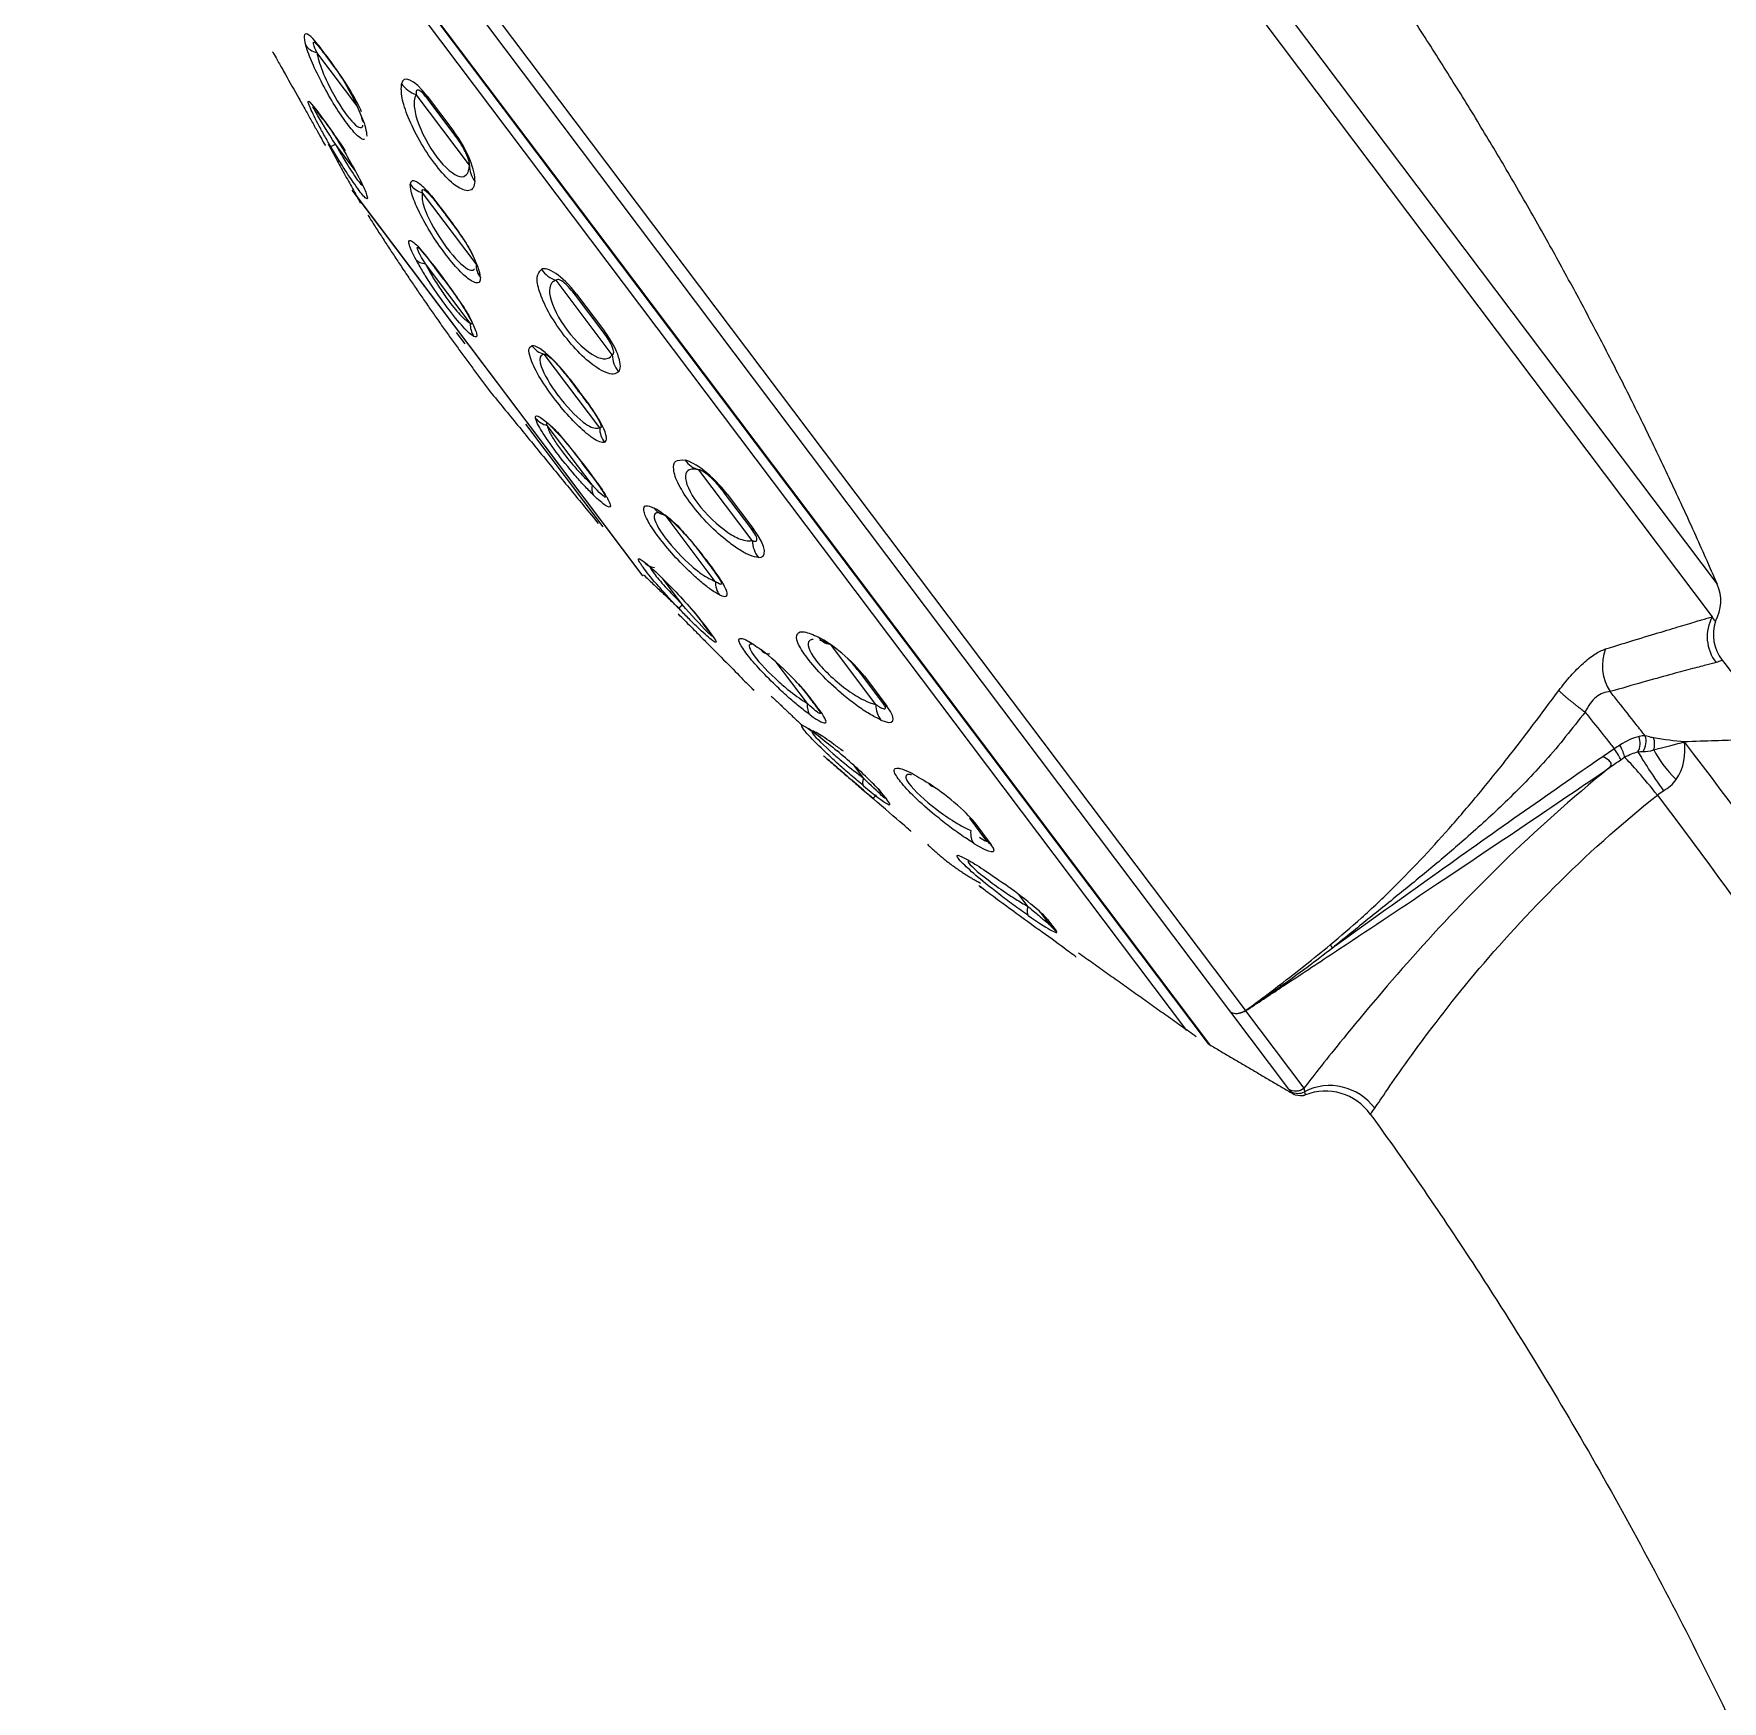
# Model space of a CAD drawing. Extents: x 4791 to 7950, y -873 to 2082.
# Drawn here: x 6607 to 6667.9, y 792.2 to 852.4 of the extents above; entities that cross this region are included whole.
import ezdxf

# ---------------------------------------------------------------- set-up
doc = ezdxf.new("R2010")
doc.units = 0
doc.header["$LTSCALE"] = 3
doc.header["$MEASUREMENT"] = 0
doc.layers.add('1', color=7, linetype='CONTINUOUS', true_color=0xffffff)

msp = doc.modelspace()

# ---------------------------------------------------------------- linework, layer by layer
at = {"layer": '1', "color": 7, "linetype": 'Continuous', "lineweight": 13}
for p, q in [((6627.612, 884.387), (6667.582, 831.346)), ((6667.766, 832.521), (6628.909, 884.085)), ((6650.742, 817.152), (6607.224, 874.902)), ((6607.036, 874.385), (6650.21, 817.091)), ((6607.896, 871.052), (6628.671, 843.483)), ((6648.627, 816.422), (6608.158, 870.126)), ((6617.568, 851.619), (6617.55, 851.643)), ((6617.207, 849.658), (6617.404, 849.397)), ((6621.229, 850.127), (6622.188, 848.854)), ((6618.634, 847.438), (6617.916, 848.391)), ((6623.762, 839.784), (6618.521, 846.739)), ((6621.905, 845.864), (6621.883, 845.893)), ((6622.781, 841.935), (6621.163, 844.082)), ((6621.486, 843.98), (6621.805, 843.557)), ((6627.903, 840.799), (6625.879, 843.485)), ((6626.613, 842.981), (6627.621, 841.643)), ((6628.671, 843.483), (6649.445, 815.914)), ((6622.274, 841.605), (6622.59, 841.186)), ((6627.45, 838.158), (6625.446, 840.817)), ((6629.003, 832.829), (6623.762, 839.784)), ((6626.727, 839.465), (6626.704, 839.495)), ((6624.771, 838.291), (6627.559, 834.592)), ((6627.177, 836.101), (6625.559, 838.248)), ((6626.85, 836.862), (6627.168, 836.439)), ((6632.953, 834.098), (6631.028, 836.652)), ((6632.047, 835.771), (6633.006, 834.498)), ((6631.621, 832.623), (6629.851, 834.972)), ((6631.383, 833.286), (6631.363, 833.313)), ((6630.424, 831.792), (6629.713, 832.736)), ((6631.25, 831.023), (6631.447, 830.761)), ((6637.409, 828.185), (6635.772, 830.357)), ((6634.943, 828.215), (6633.816, 829.709)), ((6636.998, 829.2), (6637.814, 828.117)), ((6635.245, 828.161), (6635.229, 828.181)), ((6636.966, 825.529), (6636.629, 825.977)), ((6637.79, 824.783), (6637.782, 824.794)), ((6640.982, 823.913), (6641.575, 823.127)), ((6642.898, 820.901), (6642.585, 821.315)), ((6643.609, 820.427), (6643.92, 820.014)), ((6644.628, 819.074), (6644.621, 819.084)), ((6652.31, 814.308), (6650.214, 817.089)), ((6650.75, 817.132), (6652.852, 814.342))]:
    msp.add_line(p, q, dxfattribs=at)
at = {"layer": '1', "color": 7, "linetype": 'Continuous', "lineweight": 18}
for p, q in [((6607.946, 870.951), (6649.362, 815.99)), ((6618.724, 849.737), (6617.246, 851.699)), ((6617.618, 851.516), (6617.6, 851.54)), ((6622.754, 847.632), (6620.83, 850.186)), ((6622.201, 848.755), (6621.252, 850.014)), ((6617.455, 849.313), (6617.26, 849.572)), ((6617.451, 849.318), (6617.632, 849.079)), ((6618.548, 846.701), (6628.974, 832.865)), ((6622.993, 844.073), (6621.057, 846.641)), ((6621.378, 846.526), (6621.896, 845.839)), ((6621.918, 845.81), (6621.896, 845.839)), ((6621.818, 843.523), (6621.502, 843.943)), ((6623, 843.922), (6622.993, 843.925)), ((6621.818, 843.523), (6622.139, 843.097)), ((6627.577, 841.621), (6626.579, 842.945)), ((6626.699, 839.466), (6626.676, 839.495)), ((6627.137, 836.466), (6626.821, 836.885)), ((6627.145, 836.455), (6627.536, 835.935)), ((6632.904, 834.551), (6631.955, 835.811)), ((6632.917, 834.535), (6632.969, 834.465)), ((6631.315, 833.339), (6631.295, 833.366)), ((6631, 831.339), (6631.184, 831.095)), ((6631.379, 830.836), (6631.184, 831.095)), ((6635.621, 830.443), (6635.466, 830.479)), ((6637.661, 828.239), (6636.854, 829.31)), ((6633.006, 828.692), (6633.006, 828.692)), ((6634.785, 828.734), (6635.129, 828.278)), ((6635.144, 828.258), (6635.129, 828.278)), ((6637.661, 828.239), (6637.666, 828.232)), ((6637.504, 825.127), (6637.66, 824.919)), ((6637.669, 824.908), (6637.66, 824.919)), ((6637.668, 824.908), (6637.674, 824.901)), ((6641.382, 823.301), (6640.796, 824.079)), ((6643.703, 820.221), (6643.395, 820.63)), ((6650.214, 817.089), (6650.21, 817.091)), ((6650.694, 817.115), (6650.698, 817.109)), ((6652.472, 814.137), (6652.478, 814.132)), ((6652.902, 814.109), (6652.904, 814.101))]:
    msp.add_line(p, q, dxfattribs=at)
for centre, radius, start, end in [((6618.947, 847.002), 0.5, 211.69874, 217), ((6629.373, 833.166), 0.5, 217, 222.30126), ((6666.39, 831.923), 1.5, 330.77142, 23.48394), ((6669.12, 830.71), 1.5, 161.31685, 218.30351), ((6649.602, 816.17), 0.3, 217, 238.48484), ((6653.628, 812.237), 2, 35.87862, 111.21389)]:
    msp.add_arc(centre, radius, start, end, dxfattribs=at)
at = {"layer": '1', "color": 7, "linetype": 'Continuous', "lineweight": 18, "extrusion": (0, 0, -1)}
msp.add_arc((-6652.723, 814.568), 0.5, 261.31749, 299.37656, dxfattribs=at)
at = {"layer": '1', "color": 7, "linetype": 'Continuous', "lineweight": 18}
for centre, major_axis, ratio, start_param, end_param in [((6616.353, 852.105), (-0.639, -0.481), 0.999814, 6.129539, 6.283185), ((6618.257, 851.998), (-0.639, -0.481), 0.601951, 6.04877, 6.283185), ((6617.899, 850.054), (0.639, 0.481), 0.820215, 2.987946, 3.141593), ((6622.051, 850.616), (-0.799, -0.602), 0.336273, 5.969297, 6.283185), ((6618.094, 849.795), (-0.639, -0.481), 0.797517, 6.129539, 6.283185), ((6623, 849.357), (0.799, 0.602), 0.281505, 2.827704, 3.141593), ((6622.535, 846.32), (0.639, 0.481), 0.274487, 2.907178, 3.141593), ((6622.556, 846.292), (-0.639, -0.481), 0.272839, 6.04877, 6.283185), ((6622.141, 844.424), (0.639, 0.481), 0.327322, 2.987946, 3.141593), ((6622.457, 844.005), (-0.639, -0.481), 0.290596, 6.129539, 6.283185), ((6627.378, 843.547), (-0.799, -0.602), 0.028793, 5.969297, 6.283185), ((6628.376, 842.223), (0.799, 0.602), 0.028793, 3.141593, 3.455481), ((6627.315, 839.977), (0.639, 0.481), 0.091415, 3.141593, 3.376008), ((6627.338, 839.947), (-0.639, -0.481), 0.093121, 0, 0.234415), ((6627.46, 837.366), (0.639, 0.481), 0.290596, 3.141593, 3.295239), ((6627.776, 836.947), (-0.639, -0.481), 0.327322, 0, 0.153647), ((6632.754, 836.412), (-0.799, -0.602), 0.281505, 0, 0.313888), ((6633.703, 835.153), (0.799, 0.602), 0.336273, 3.141593, 3.455481), ((6631.934, 833.847), (0.639, 0.481), 0.444971, 3.141593, 3.376008), ((6631.954, 833.82), (-0.639, -0.481), 0.446505, 0, 0.234415), ((6631.823, 831.576), (0.639, 0.481), 0.797517, 3.141593, 3.295239), ((6632.018, 831.317), (-0.639, -0.481), 0.820215, 0, 0.153647), ((6637.653, 829.912), (-0.799, -0.602), 0.564247, 0, 0.313888), ((6633.564, 829.266), (0.639, 0.481), 0.999814, 3.141593, 3.295239), ((6635.768, 828.759), (0.639, 0.481), 0.738431, 3.141593, 3.376008), ((6635.783, 828.739), (-0.639, -0.481), 0.739586, 0, 0.234415), ((6638.46, 828.84), (0.799, 0.602), 0.610836, 3.141593, 3.455481), ((6664.651, 826.801), (0.015, -0.5), 0.658101, 0.827819, 2.023829), ((6665.123, 826.711), (-0.093, -0.491), 0.754515, 1.387842, 2.281452), ((6666.86, 825.92), (-1.448, 1.379), 0.361279, 0.764358, 1.515616), ((6665.912, 825.146), (-1.148, 1.637), 0.059104, 0.58893, 1.575202), ((6638.299, 825.4), (0.639, 0.481), 0.932162, 3.141593, 3.376008), ((6638.307, 825.39), (-0.639, -0.481), 0.932781, 0, 0.234415), ((6641.594, 824.681), (-0.799, -0.602), 0.791757, 0, 0.313888), ((6642.181, 823.903), (0.799, 0.602), 0.825606, 3.141593, 3.455481), ((6644.193, 821.232), (-0.799, -0.602), 0.941765, 0, 0.313888), ((6644.502, 820.823), (0.799, 0.602), 0.95956, 3.141593, 3.455481), ((6652.072, 817.962), (0.094, -0.123), 0.06588, 3.583979, 4.233587), ((6650.468, 817.511), (-0.399, -0.301), 0.902957, 0.411505, 1.57674), ((6650.471, 817.509), (-0.399, -0.301), 0.902957, 0.411549, 1.45248), ((6620.374, 856.904), (44.244, 33.341), 0.902958, 4.717243, 4.718332)]:
    msp.add_ellipse(centre, major_axis=major_axis, ratio=ratio, start_param=start_param, end_param=end_param, dxfattribs=at)
at = {"layer": '1', "color": 7, "linetype": 'Continuous', "lineweight": 13}
for centre, major_axis, ratio, start_param, end_param in [((6617.541, 852.326), (-0.767, -0.229), 0.790647, 0.258383, 0.955246), ((6621.133, 851.056), (-0.981, 0.193), 0.920519, 0.762673, 1.440702), ((6619.626, 849.559), (-0.763, -0.241), 0.768418, 6.135583, 6.575553), ((6618.426, 848.732), (-0.69, -0.405), 0.069588, 0.056778, 0.698233), ((6623.753, 847.58), (-0.997, 0.077), 0.898066, 0.027091, 0.70512), ((6621.278, 847.366), (-0.799, 0.049), 0.944594, 0.651641, 1.348505), ((6621.488, 844.669), (-0.704, -0.381), 0.638772, 0.144702, 0.786157), ((6623.791, 844.031), (-0.8, -0.003), 0.934499, 6.22356, 6.920424), ((6626.126, 844.431), (-0.498, 0.867), 0.956087, 1.665107, 2.343136), ((6623.558, 841.922), (0.369, 0.71), 0.963967, 2.019888, 2.661343), ((6625.629, 841.592), (-0.139, 0.788), 0.970968, 2.0263, 2.723163), ((6628.88, 840.775), (-0.696, 0.718), 0.956087, 0.798457, 1.476486), ((6625.761, 838.998), (-0.784, -0.159), 0.963967, 0.480249, 1.121705), ((6628.231, 838.139), (-0.252, 0.759), 0.974371, 1.233845, 1.930708), ((6631.253, 837.627), (0.201, 0.98), 0.898066, 2.436473, 3.114501), ((6627.831, 836.252), (0.56, 0.571), 0.638772, 2.355436, 2.996891), ((6630.007, 835.783), (0.372, 0.708), 0.866208, 2.726411, 3.33265), ((6633.873, 834.15), (0.085, 0.996), 0.920519, 1.700891, 2.378919), ((6629.614, 833.886), (0.469, 0.648), 0.920959, 2.914012, 3.555467), ((6632.346, 832.679), (0.351, 0.719), 0.882649, 2.049803, 2.746667), ((6630.893, 832.189), (0.579, 0.552), 0.069588, 2.443359, 3.084815), ((6668.886, 830.62), (0.401, -1.445), 0.990409, 3.938422, 5.107345), ((6633.819, 830.725), (0.479, 0.64), 0.644461, 2.929366, 3.626229), ((6636.014, 831.309), (0.451, 0.892), 0.752136, 2.751698, 3.398051), ((6664.906, 829.459), (0.429, -1.437), 0.845009, 3.953017, 5.044547), ((6635.579, 828.388), (0.473, 0.645), 0.67172, 2.272821, 2.969684), ((6638.242, 828.352), (0.413, 0.911), 0.794845, 2.089679, 2.767708), ((6664.152, 826.641), (0.244, -0.436), 0.241791, 0.465728, 1.609611), ((6664.825, 826.785), (-0.115, -0.487), 0.728057, 1.102948, 2.311081), ((6665.48, 824.825), (-1.239, 1.57), 0.07539, 4.709308, 5.830934), ((6637.495, 825.846), (0.511, 0.615), 0.370072, 2.384959, 3.081822), ((6639.941, 826.097), (0.543, 0.84), 0.532582, 2.913526, 3.324135), ((6637.834, 825.396), (0.522, 0.607), 0.018443, 2.467967, 3.16483), ((6641.56, 823.949), (0.528, 0.849), 0.591366, 2.274383, 2.952412), ((6643.502, 821.372), (0.574, 0.819), 0.329999, 2.392717, 3.070746), ((6652.556, 814.742), (0.399, 0.301), 0.995323, 3.553142, 4.703662), ((6653.833, 812.473), (-1.599, 1.202), 0.972943, 4.421123, 5.84877), ((6652.635, 814.654), (0.35, 0.358), 0.994828, 3.402967, 4.41939)]:
    msp.add_ellipse(centre, major_axis=major_axis, ratio=ratio, start_param=start_param, end_param=end_param, dxfattribs=at)
at = {"layer": '1', "color": 7, "linetype": 'Continuous', "lineweight": 18}
for points, degree in [([(6667.766, 832.521), (6661.237, 847.53), (6651.393, 860.605)], 2), ([(6617.659, 848.398), (6618.818, 846.263)], 1), ([(6619.09, 845.83), (6621.138, 842.597), (6623.44, 839.542)], 2), ([(6623.44, 839.542), (6627.396, 834.713)], 1), ([(6629.033, 832.86), (6630.387, 831.575)], 1), ([(6630.824, 831.559), (6630.956, 831.393), (6631.079, 831.234), (6631.184, 831.095)], 3), ([(6667.699, 831.191), (6667.699, 831.19), (6667.659, 831.243), (6667.582, 831.346)], 3), ([(6636.998, 829.2), (6636.571, 829.767), (6635.812, 830.375), (6635.341, 830.613)], 3), ([(6667.943, 829.78), (6668.689, 828.835), (6669.425, 827.882), (6670.151, 826.922)], 3), ([(6633.641, 828.486), (6634.761, 827.423)], 1), ([(6664.05, 826.585), (6663.911, 826.491), (6663.771, 826.396), (6663.632, 826.301)], 3), ([(6665.09, 826.49), (6665.197, 826.493), (6665.32, 826.483), (6665.47, 826.553)], 3), ([(6666.576, 826.832), (6666.227, 826.872), (6665.86, 826.905), (6665.464, 826.979)], 3), ([(6665.47, 826.553), (6665.932, 826.667), (6666.276, 826.764), (6666.576, 826.832)], 3), ([(6666.283, 825.473), (6666.569, 825.884), (6666.634, 826.411), (6666.576, 826.832)], 3), ([(6640.982, 823.913), (6640.666, 824.333), (6639.879, 824.977), (6639.311, 825.345)], 3), ([(6637.479, 825.155), (6637.553, 825.061), (6637.614, 824.98), (6637.66, 824.919)], 3), ([(6639.274, 823.14), (6640.125, 822.311), (6641.188, 821.74)], 2), ([(6643.609, 820.427), (6643.435, 820.658), (6642.679, 821.262), (6642.05, 821.71)], 3), ([(6644.621, 819.084), (6644.606, 819.103), (6643.936, 819.593), (6643.29, 820.064)], 3), ([(6644.723, 819.227), (6648.97, 816.207)], 1), ([(6653.887, 819.4), (6653.28, 818.93), (6652.659, 818.466), (6652.021, 818.013)], 3), ([(6652.021, 818.013), (6651.596, 817.713), (6651.164, 817.416), (6650.728, 817.121)], 3), ([(6650.75, 817.132), (6651.182, 817.418), (6651.612, 817.7), (6652.038, 817.982)], 3), ([(6649.445, 815.914), (6652.496, 814.121)], 1), ([(6652.389, 814.219), (6652.361, 814.247), (6652.332, 814.277), (6652.31, 814.308)], 3), ([(6652.478, 814.132), (6652.478, 814.132), (6652.45, 814.16), (6652.389, 814.219)], 3), ([(6652.799, 814.073), (6652.903, 814.108)], 1)]:
    msp.add_open_spline(points, degree=degree, dxfattribs=at)
at = {"layer": '1', "color": 7, "linetype": 'Continuous', "lineweight": 13}
for points, knots in [([(6617.55, 851.643), (6617.424, 851.81), (6617.296, 851.981), (6617.071, 852.24), (6616.975, 852.327), (6616.772, 852.422), (6616.753, 852.261), (6616.846, 851.95)], [0, 0, 0, 0, 0.25, 0.25, 0.5, 0.5, 1, 1, 1, 1]), ([(6618.963, 848.561), (6618.963, 848.561), (6618.908, 848.555), (6618.747, 848.635), (6618.349, 849.103), (6617.889, 849.774), (6617.445, 850.561), (6617.053, 851.352), (6616.915, 851.749), (6616.846, 851.95)], [0, 0, 0, 0, 0.000665, 0.169533, 0.33452, 0.495496, 0.663542, 0.829307, 1, 1, 1, 1]), ([(6617.246, 851.699), (6617.266, 851.605), (6617.33, 851.31), (6617.657, 850.492), (6618.117, 849.718), (6618.567, 849.122), (6618.824, 848.911), (6618.904, 849.03), (6618.912, 849.079)], [0, 0, 0, 0, 0.097108, 0.305212, 0.602489, 0.60329, 0.901061, 1, 1, 1, 1]), ([(6622.949, 847.057), (6622.934, 846.967), (6622.904, 846.792), (6622.748, 846.695), (6622.479, 846.744), (6622.062, 847.015), (6621.484, 847.683), (6620.926, 848.521), (6620.526, 849.366), (6620.278, 850.117), (6620.293, 850.417), (6620.301, 850.572)], [0, 0, 0, 0, 0.087456, 0.169153, 0.25014, 0.377375, 0.499739, 0.622279, 0.749894, 0.871256, 1, 1, 1, 1]), ([(6617.739, 848.325), (6617.659, 848.463), (6617.495, 848.746), (6617.209, 849.273), (6616.947, 849.807), (6616.901, 850.04), (6617.102, 849.789), (6617.207, 849.658)], [0, 0, 0, 0, 0.121003, 0.24993, 0.500418, 0.740079, 1, 1, 1, 1]), ([(6617.916, 848.391), (6617.639, 848.822), (6617.372, 849.258), (6617.152, 849.648), (6617.111, 849.73), (6617.115, 849.759), (6617.163, 849.701), (6617.26, 849.572)], [0, 0, 0, 0, 0.5, 0.5, 0.75, 0.75, 1, 1, 1, 1]), ([(6620.83, 850.186), (6620.812, 850.151), (6620.764, 850.054), (6620.744, 849.774), (6620.863, 849.12), (6621.282, 848.313), (6621.865, 847.54), (6622.358, 847.136), (6622.644, 847.254), (6622.733, 847.441), (6622.749, 847.581), (6622.754, 847.632)], [0, 0, 0, 0, 0.046355, 0.127416, 0.254336, 0.50001, 0.500136, 0.746142, 0.872777, 0.954138, 1, 1, 1, 1]), ([(6619.065, 846.429), (6619.059, 846.424), (6619.016, 846.426), (6618.803, 846.663), (6618.399, 847.25), (6618.025, 847.843), (6617.836, 848.161), (6617.739, 848.325)], [0, 0, 0, 0, 0.077266, 0.381932, 0.686773, 0.83879, 1, 1, 1, 1]), ([(6617.916, 848.391), (6618.017, 848.212), (6618.213, 847.864), (6618.495, 847.415), (6618.747, 847.048), (6618.869, 846.915), (6618.905, 846.901)], [0, 0, 0, 0, 0.248433, 0.481692, 0.695549, 1, 1, 1, 1]), ([(6623.15, 843.584), (6623.143, 843.52), (6623.128, 843.396), (6622.997, 843.371), (6622.76, 843.487), (6622.386, 843.806), (6621.868, 844.434), (6621.353, 845.178), (6620.948, 845.911), (6620.653, 846.574), (6620.628, 846.822), (6620.615, 846.947)], [0, 0, 0, 0, 0.087607, 0.169371, 0.250856, 0.377447, 0.501128, 0.621802, 0.747777, 0.872041, 1, 1, 1, 1]), ([(6621.057, 846.641), (6621.048, 846.586), (6621.019, 846.414), (6621.21, 845.778), (6621.672, 845.001), (6622.213, 844.283), (6622.614, 843.886), (6622.863, 843.829), (6622.915, 843.873), (6622.929, 843.893)], [0, 0, 0, 0, 0.090251, 0.283662, 0.559949, 0.560693, 0.83744, 0.944725, 1, 1, 1, 1]), ([(6620.827, 844.227), (6620.774, 844.33), (6620.663, 844.542), (6620.55, 844.839), (6620.561, 844.938), (6620.624, 844.921)], [0, 0, 0, 0, 0.242089, 0.500031, 1, 1, 1, 1]), ([(6622.914, 841.457), (6622.863, 841.49), (6622.764, 841.555), (6622.458, 841.863), (6621.957, 842.478), (6621.422, 843.239), (6621.048, 843.832), (6620.902, 844.093), (6620.827, 844.227)], [0, 0, 0, 0, 0.130106, 0.252927, 0.499594, 0.746402, 0.869479, 1, 1, 1, 1]), ([(6621.163, 844.082), (6621.241, 843.933), (6621.391, 843.646), (6621.704, 843.156), (6622.069, 842.639), (6622.502, 842.119), (6622.685, 841.998), (6622.781, 841.935)], [0, 0, 0, 0, 0.179168, 0.347393, 0.501625, 0.737142, 1, 1, 1, 1]), ([(6628.132, 840.18), (6628.075, 840.144), (6627.965, 840.075), (6627.69, 840.136), (6627.294, 840.353), (6626.753, 840.789), (6626.317, 841.303), (6625.929, 841.817), (6625.554, 842.381), (6625.253, 843.095), (6625.147, 843.657), (6625.279, 843.801), (6625.347, 843.875)], [0, 0, 0, 0, 0.087458, 0.169158, 0.250147, 0.37738, 0.499751, 0.500394, 0.622942, 0.750385, 0.871489, 1, 1, 1, 1]), ([(6625.879, 843.485), (6625.845, 843.472), (6625.751, 843.436), (6625.64, 843.276), (6625.614, 842.814), (6625.973, 842.087), (6626.587, 841.274), (6627.187, 840.728), (6627.638, 840.627), (6627.822, 840.689), (6627.881, 840.77), (6627.903, 840.799)], [0, 0, 0, 0, 0.046355, 0.127416, 0.254336, 0.50001, 0.500136, 0.746142, 0.872777, 0.954138, 1, 1, 1, 1]), ([(6623.016, 841.508), (6623.018, 841.475), (6623.006, 841.427), (6622.947, 841.446), (6622.914, 841.457)], [0, 0, 0, 0, 0.454352, 1, 1, 1, 1]), ([(6627.628, 837.642), (6627.575, 837.637), (6627.474, 837.629), (6627.216, 837.772), (6626.849, 838.06), (6626.354, 838.541), (6625.754, 839.275), (6625.206, 840.076), (6624.944, 840.66), (6624.863, 841.037), (6624.956, 841.095), (6625.004, 841.124)], [0, 0, 0, 0, 0.087565, 0.16929, 0.250736, 0.377265, 0.500887, 0.639925, 0.78603, 0.891403, 1, 1, 1, 1]), ([(6626.704, 839.495), (6626.547, 839.704), (6626.385, 839.919), (6626.048, 840.327), (6625.874, 840.516), (6625.394, 840.981), (6625.129, 841.146), (6625.004, 841.124)], [0, 0, 0, 0, 0.25, 0.25, 0.5, 0.5, 1, 1, 1, 1]), ([(6625.446, 840.817), (6625.404, 840.805), (6625.273, 840.769), (6625.277, 840.381), (6625.667, 839.699), (6626.228, 838.955), (6626.715, 838.443), (6627.22, 838.123), (6627.362, 838.145), (6627.45, 838.158)], [0, 0, 0, 0, 0.080562, 0.253207, 0.499831, 0.500495, 0.747529, 0.843295, 1, 1, 1, 1]), ([(6627.628, 837.642), (6627.742, 837.679), (6627.714, 837.902), (6627.453, 838.423), (6627.33, 838.625), (6627.045, 839.043), (6626.886, 839.254), (6626.727, 839.465)], [0, 0, 0, 0, 0.5, 0.5, 0.75, 0.75, 1, 1, 1, 1]), ([(6625.137, 838.508), (6625.136, 838.541), (6625.134, 838.602), (6625.186, 838.599), (6625.218, 838.587)], [0, 0, 0, 0, 0.540871, 1, 1, 1, 1]), ([(6627.224, 835.738), (6627.116, 835.847), (6626.906, 836.058), (6626.44, 836.58), (6625.856, 837.304), (6625.402, 837.956), (6625.189, 838.336), (6625.155, 838.45), (6625.137, 838.508)], [0, 0, 0, 0, 0.130106, 0.252927, 0.499594, 0.746402, 0.869479, 1, 1, 1, 1]), ([(6625.559, 838.248), (6625.575, 838.181), (6625.607, 838.052), (6625.817, 837.698), (6626.141, 837.235), (6626.644, 836.623), (6626.993, 836.281), (6627.177, 836.101)], [0, 0, 0, 0, 0.179168, 0.347393, 0.501625, 0.737142, 1, 1, 1, 1]), ([(6633.178, 833.483), (6633.08, 833.502), (6632.891, 833.537), (6632.511, 833.739), (6632.012, 834.092), (6631.384, 834.645), (6630.733, 835.409), (6630.246, 836.152), (6630.083, 836.684), (6630.148, 837.019), (6630.4, 837.005), (6630.53, 836.998)], [0, 0, 0, 0, 0.087456, 0.169153, 0.25014, 0.377375, 0.499739, 0.622279, 0.749894, 0.871256, 1, 1, 1, 1]), ([(6631.028, 836.652), (6630.978, 836.661), (6630.839, 836.685), (6630.634, 836.65), (6630.442, 836.407), (6630.695, 835.822), (6631.278, 835.048), (6631.938, 834.423), (6632.534, 834.129), (6632.808, 834.071), (6632.914, 834.091), (6632.953, 834.098)], [0, 0, 0, 0, 0.046355, 0.127416, 0.254336, 0.50001, 0.500136, 0.746142, 0.872777, 0.954138, 1, 1, 1, 1]), ([(6627.835, 835.353), (6627.835, 835.286), (6627.742, 835.295), (6627.482, 835.493), (6627.309, 835.657), (6627.224, 835.738)], [0, 0, 0, 0, 0.5042, 0.756933, 1, 1, 1, 1]), ([(6631.777, 832.135), (6631.682, 832.188), (6631.497, 832.29), (6631.135, 832.571), (6630.676, 832.982), (6630.114, 833.551), (6629.56, 834.226), (6629.153, 834.826), (6629.016, 835.205), (6629.066, 835.41), (6629.3, 835.314), (6629.418, 835.265)], [0, 0, 0, 0, 0.087607, 0.169371, 0.250856, 0.377447, 0.501128, 0.621802, 0.747777, 0.872041, 1, 1, 1, 1]), ([(6629.571, 835.096), (6629.468, 835.111), (6629.32, 835.008), (6629.564, 834.528), (6630.068, 833.859), (6630.586, 833.307), (6631.231, 832.799), (6631.472, 832.69), (6631.621, 832.623)], [0, 0, 0, 0, 0.170186, 0.444227, 0.444965, 0.719462, 0.825874, 1, 1, 1, 1]), ([(6630.312, 831.64), (6630.182, 831.778), (6629.929, 832.047), (6629.462, 832.569), (6629.009, 833.119), (6628.839, 833.391), (6628.848, 833.433), (6628.854, 833.437)], [0, 0, 0, 0, 0.160863, 0.31272, 0.617699, 0.922853, 1, 1, 1, 1]), ([(6629.264, 833.153), (6629.267, 833.139), (6629.291, 833.082), (6629.417, 832.888), (6629.806, 832.426), (6630.211, 832.011), (6630.424, 831.792)], [0, 0, 0, 0, 0.091245, 0.306013, 0.633971, 1, 1, 1, 1]), ([(6631.447, 830.761), (6631.518, 830.663), (6631.654, 830.476), (6631.66, 830.395), (6631.464, 830.519), (6631.081, 830.865), (6630.65, 831.289), (6630.423, 831.525), (6630.312, 831.64)], [0, 0, 0, 0, 0.178327, 0.339125, 0.500023, 0.752204, 0.878517, 1, 1, 1, 1]), ([(6631.379, 830.836), (6631.475, 830.708), (6631.518, 830.646), (6631.49, 830.649), (6631.421, 830.712), (6631.111, 831.027), (6630.761, 831.408), (6630.424, 831.792)], [0, 0, 0, 0, 0.25, 0.25, 0.5, 0.5, 1, 1, 1, 1]), ([(6637.594, 827.623), (6637.46, 827.69), (6637.2, 827.819), (6636.736, 828.132), (6636.17, 828.575), (6635.503, 829.178), (6634.904, 829.874), (6634.535, 830.461), (6634.543, 830.765), (6634.794, 830.854), (6635.155, 830.695), (6635.341, 830.613)], [0, 0, 0, 0, 0.087456, 0.169153, 0.25014, 0.377375, 0.499739, 0.622279, 0.749894, 0.871256, 1, 1, 1, 1]), ([(6663.73, 830.186), (6664.127, 830.308), (6664.911, 830.548), (6665.866, 830.838), (6666.636, 831.069), (6667.226, 831.243), (6667.464, 831.312), (6667.582, 831.346)], [0, 0, 0, 0, 0.208256, 0.411317, 0.610219, 0.806062, 1, 1, 1, 1]), ([(6635.038, 827.807), (6634.908, 827.906), (6634.656, 828.098), (6634.226, 828.469), (6633.723, 828.938), (6633.159, 829.51), (6632.695, 830.066), (6632.437, 830.47), (6632.479, 830.567), (6632.565, 830.566), (6632.592, 830.561)], [0, 0, 0, 0, 0.110507, 0.213645, 0.31643, 0.476111, 0.632122, 0.784341, 0.943245, 1, 1, 1, 1]), ([(6632.953, 830.352), (6632.93, 830.357), (6632.784, 830.367), (6632.836, 830.186), (6633.215, 829.683), (6633.702, 829.172), (6634.424, 828.562), (6634.744, 828.348), (6634.943, 828.215)], [0, 0, 0, 0, 0.04924, 0.363223, 0.364068, 0.678573, 0.800495, 1, 1, 1, 1]), ([(6635.149, 830.528), (6635.092, 830.526), (6634.891, 830.466), (6634.985, 830.129), (6635.481, 829.471), (6636.148, 828.836), (6636.854, 828.397), (6637.206, 828.236), (6637.355, 828.198), (6637.409, 828.185)], [0, 0, 0, 0, 0.087304, 0.38801, 0.388164, 0.689277, 0.844279, 0.943865, 1, 1, 1, 1]), ([(6667.943, 829.78), (6667.935, 829.775), (6667.92, 829.763), (6667.786, 829.719), (6667.718, 829.697)], [0, 0, 0, 0, 0.499971, 1, 1, 1, 1]), ([(6653.803, 819.514), (6654.18, 819.834), (6654.966, 820.5), (6656.462, 821.927), (6657.888, 823.455), (6659.224, 825.03), (6660.517, 826.632), (6661.436, 827.867), (6662.049, 828.689)], [0, 0, 0, 0, 0.120079, 0.250381, 0.501072, 0.626288, 0.751115, 1, 1, 1, 1]), ([(6663.898, 828.648), (6663.813, 828.638), (6663.653, 828.619), (6663.394, 828.465), (6663.163, 828.227), (6663.052, 828.016), (6662.996, 827.91)], [0, 0, 0, 0, 0.274281, 0.516803, 0.755173, 1, 1, 1, 1]), ([(6665.165, 827.051), (6665.056, 827.189), (6664.947, 827.328), (6664.628, 827.733), (6664.416, 827.999), (6664.103, 828.393), (6664, 828.52), (6663.898, 828.648)], [0, 0, 0, 0, 0.259237, 0.259237, 0.759351, 0.759351, 1, 1, 1, 1]), ([(6635.144, 828.258), (6635.252, 828.115), (6635.331, 828.011), (6635.416, 827.879), (6635.421, 827.851), (6635.346, 827.865), (6635.171, 828.005), (6634.943, 828.215)], [0, 0, 0, 0, 0.25, 0.25, 0.5, 0.5, 1, 1, 1, 1]), ([(6635.038, 827.807), (6635.356, 827.574), (6635.577, 827.468), (6635.627, 827.575), (6635.597, 827.654), (6635.459, 827.878), (6635.352, 828.018), (6635.245, 828.161)], [0, 0, 0, 0, 0.5, 0.5, 0.75, 0.75, 1, 1, 1, 1]), ([(6662.996, 827.91), (6662.531, 827.317), (6661.635, 826.175), (6660.163, 824.683), (6658.79, 823.425), (6657.506, 822.335), (6656.3, 821.35), (6655.088, 820.379), (6654.287, 819.726), (6653.887, 819.4)], [0, 0, 0, 0, 0.180769, 0.347878, 0.502293, 0.627441, 0.75204, 0.876133, 1, 1, 1, 1]), ([(6635.126, 827.228), (6635.083, 827.233), (6635.086, 827.2), (6635.244, 826.99), (6635.643, 826.596), (6636.367, 825.984), (6636.737, 825.703), (6636.966, 825.529)], [0, 0, 0, 0, 0.21337, 0.214414, 0.602932, 0.753546, 1, 1, 1, 1]), ([(6670.151, 826.922), (6670.133, 826.922), (6670.095, 826.923), (6669.794, 826.922), (6669.307, 826.916), (6668.609, 826.901), (6667.716, 826.875), (6666.958, 826.848), (6666.574, 826.835)], [0, 0, 0, 0, 0.157597, 0.318341, 0.482591, 0.6507, 0.823036, 1, 1, 1, 1]), ([(6640.947, 823.173), (6640.785, 823.278), (6640.47, 823.481), (6639.954, 823.862), (6639.36, 824.342), (6638.708, 824.926), (6638.214, 825.481), (6638.003, 825.859), (6638.143, 825.901), (6638.274, 825.876), (6638.293, 825.871)], [0, 0, 0, 0, 0.113615, 0.219749, 0.32496, 0.490252, 0.649216, 0.808409, 0.974196, 1, 1, 1, 1]), ([(6652.038, 817.982), (6652.136, 818.047), (6652.234, 818.111), (6652.942, 818.579), (6653.547, 818.98), (6655.346, 820.172), (6656.521, 820.953), (6659.825, 823.159), (6661.894, 824.552), (6663.877, 825.906)], [0, 0, 0, 0, 0.023071, 0.023071, 0.168021, 0.168021, 0.45792, 0.45792, 1, 1, 1, 1]), ([(6663.877, 825.906), (6661.124, 823.681), (6658.695, 821.234), (6655.759, 817.94), (6654.862, 816.862), (6653.598, 815.299), (6653.148, 814.724), (6652.852, 814.343)], [0, 0, 0, 0, 0.513419, 0.513419, 0.78575, 0.78575, 1, 1, 1, 1]), ([(6637.669, 824.908), (6637.725, 824.833), (6637.752, 824.797), (6637.735, 824.801), (6637.691, 824.839), (6637.481, 825.032), (6637.235, 825.266), (6636.966, 825.529)], [0, 0, 0, 0, 0.25, 0.25, 0.5, 0.5, 1, 1, 1, 1]), ([(6638.524, 825.642), (6638.456, 825.603), (6638.476, 825.496), (6638.782, 825.09), (6639.403, 824.517), (6640.173, 823.992), (6640.583, 823.754), (6640.769, 823.668), (6640.836, 823.637)], [0, 0, 0, 0, 0.256202, 0.256389, 0.622355, 0.81074, 0.931775, 1, 1, 1, 1]), ([(6636.97, 825.244), (6637.351, 824.927), (6637.677, 824.681), (6637.901, 824.557), (6637.931, 824.557), (6637.904, 824.632), (6637.848, 824.706), (6637.79, 824.783)], [0, 0, 0, 0, 0.5, 0.5, 0.75, 0.75, 1, 1, 1, 1]), ([(6665.602, 824.913), (6672.355, 816.057), (6678.244, 806.462), (6688.076, 786.426), (6692.038, 775.995), (6698.229, 754.485), (6700.425, 743.533), (6703.236, 721.334), (6703.841, 710.135), (6703.686, 698.974)], [0, 0, 0, 0, 0.25, 0.25, 0.5, 0.5, 0.75, 0.75, 1, 1, 1, 1]), ([(6642.91, 820.568), (6642.729, 820.697), (6642.38, 820.946), (6641.848, 821.348), (6641.27, 821.806), (6640.683, 822.304), (6640.339, 822.662), (6640.321, 822.75), (6640.376, 822.743)], [0, 0, 0, 0, 0.140597, 0.271936, 0.402133, 0.606679, 0.803395, 1, 1, 1, 1]), ([(6640.769, 822.535), (6640.729, 822.536), (6640.725, 822.511), (6640.86, 822.332), (6641.385, 821.886), (6642.168, 821.345), (6642.61, 821.064), (6642.821, 820.944), (6642.898, 820.901)], [0, 0, 0, 0, 0.172702, 0.17291, 0.57996, 0.789494, 0.924115, 1, 1, 1, 1]), ([(6651.984, 818.07), (6652.291, 818.307), (6652.904, 818.78), (6653.503, 819.27), (6653.803, 819.514)], [0, 0, 0, 0, 0.500527, 1, 1, 1, 1]), ([(6652.875, 814.218), (6652.884, 814.184), (6652.897, 814.131), (6652.901, 814.113), (6652.902, 814.109)], [0, 0, 0, 0, 0.631907, 1, 1, 1, 1])]:
    msp.add_open_spline(points, degree=3, knots=knots, dxfattribs=at)
at = {"layer": '1', "color": 7, "linetype": 'Continuous', "lineweight": 18}
for points, knots in [([(6615.648, 851.727), (6615.66, 851.708), (6615.682, 851.671), (6615.854, 851.37), (6616.156, 850.834), (6616.517, 850.191), (6616.84, 849.616), (6616.982, 849.361), (6617.052, 849.236)], [0, 0, 0, 0, 0.178327, 0.339125, 0.500023, 0.752204, 0.878517, 1, 1, 1, 1]), ([(6617.246, 851.699), (6617.137, 851.936), (6617.094, 852.086), (6617.171, 852.07), (6617.22, 852.025), (6617.371, 851.845), (6617.474, 851.707), (6617.6, 851.54)], [0, 0, 0, 0, 0.5, 0.5, 0.75, 0.75, 1, 1, 1, 1]), ([(6618.949, 849.159), (6618.846, 849.484), (6618.632, 849.954), (6618.239, 850.649), (6618.098, 850.876), (6617.825, 851.279), (6617.696, 851.449), (6617.568, 851.619)], [0, 0, 0, 0, 0.5, 0.5, 0.75, 0.75, 1, 1, 1, 1]), ([(6617.618, 851.516), (6617.747, 851.345), (6617.883, 851.165), (6618.146, 850.796), (6618.271, 850.61), (6618.605, 850.082), (6618.769, 849.77), (6618.852, 849.568)], [0, 0, 0, 0, 0.25, 0.25, 0.5, 0.5, 1, 1, 1, 1]), ([(6621.252, 850.014), (6621.197, 850.083), (6621.063, 850.25), (6620.906, 850.364), (6620.824, 850.335), (6620.828, 850.228), (6620.83, 850.186)], [0, 0, 0, 0, 0.208279, 0.500324, 0.801781, 1, 1, 1, 1]), ([(6617.052, 849.236), (6617.128, 849.102), (6617.275, 848.839), (6617.488, 848.459), (6617.576, 848.301), (6617.543, 848.361), (6617.521, 848.4)], [0, 0, 0, 0, 0.208206, 0.404755, 0.799491, 1, 1, 1, 1]), ([(6617.404, 849.397), (6617.497, 849.27), (6617.674, 849.027), (6618.015, 848.502), (6618.414, 847.838), (6618.742, 847.239), (6618.947, 846.819), (6619.002, 846.681), (6619.029, 846.613)], [0, 0, 0, 0, 0.178327, 0.339125, 0.500023, 0.752204, 0.878517, 1, 1, 1, 1]), ([(6617.455, 849.313), (6617.588, 849.138), (6617.744, 848.924), (6618.026, 848.519), (6618.152, 848.332), (6618.269, 848.154)], [0, 0, 0, 0, 0.558659, 0.558659, 1, 1, 1, 1]), ([(6618.949, 849.159), (6618.983, 849.04), (6619.041, 848.837), (6619.048, 848.708), (6619.043, 848.667)], [0, 0, 0, 0, 0.5856, 1, 1, 1, 1]), ([(6622.754, 847.632), (6622.753, 847.675), (6622.749, 847.781), (6622.639, 848.064), (6622.44, 848.423), (6622.271, 848.657), (6622.201, 848.755)], [0, 0, 0, 0, 0.200427, 0.49953, 0.790892, 1, 1, 1, 1]), ([(6619.029, 846.613), (6619.048, 846.553), (6619.076, 846.466), (6619.07, 846.434), (6619.065, 846.429)], [0, 0, 0, 0, 0.683432, 1, 1, 1, 1]), ([(6621.883, 845.893), (6621.731, 846.095), (6621.575, 846.302), (6621.275, 846.66), (6621.132, 846.809), (6620.949, 846.964), (6620.893, 847.004), (6620.843, 847.031)], [0, 0, 0, 0, 0.395873, 0.395873, 0.791746, 0.791746, 1, 1, 1, 1]), ([(6621.057, 846.641), (6621.022, 846.78), (6621.073, 846.805), (6621.284, 846.611), (6621.377, 846.508), (6621.606, 846.224), (6621.743, 846.042), (6621.896, 845.839)], [0, 0, 0, 0, 0.5, 0.5, 0.75, 0.75, 1, 1, 1, 1]), ([(6623.15, 843.584), (6623.149, 843.773), (6623.013, 844.14), (6622.656, 844.787), (6622.514, 845.016), (6622.213, 845.456), (6622.058, 845.66), (6621.905, 845.864)], [0, 0, 0, 0, 0.5, 0.5, 0.75, 0.75, 1, 1, 1, 1]), ([(6621.918, 845.81), (6622.072, 845.605), (6622.223, 845.405), (6622.493, 845.027), (6622.61, 844.852), (6622.774, 844.584), (6622.832, 844.482), (6622.876, 844.394)], [0, 0, 0, 0, 0.365039, 0.365039, 0.730077, 0.730077, 1, 1, 1, 1]), ([(6620.624, 844.921), (6620.624, 844.921), (6620.684, 844.905), (6620.916, 844.713), (6621.291, 844.231), (6621.486, 843.98)], [0, 0, 0, 0, 0.001174, 0.480334, 1, 1, 1, 1]), ([(6620.872, 844.668), (6620.874, 844.669), (6620.876, 844.67), (6620.903, 844.671), (6620.967, 844.612), (6621.176, 844.369), (6621.323, 844.18), (6621.502, 843.943)], [0, 0, 0, 0, 0.052018, 0.052018, 0.526009, 0.526009, 1, 1, 1, 1]), ([(6621.805, 843.557), (6621.943, 843.37), (6622.206, 843.014), (6622.572, 842.455), (6622.89, 841.898), (6623.003, 841.615), (6623.015, 841.516), (6623.016, 841.508)], [0, 0, 0, 0, 0.229401, 0.436252, 0.643232, 0.967639, 1, 1, 1, 1]), ([(6621.818, 843.523), (6622.01, 843.269), (6622.195, 843.018), (6622.502, 842.575), (6622.628, 842.381), (6622.887, 841.941), (6622.9, 841.84), (6622.781, 841.935)], [0, 0, 0, 0, 0.25, 0.25, 0.5, 0.5, 1, 1, 1, 1]), ([(6626.579, 842.945), (6626.511, 843.031), (6626.347, 843.238), (6626.114, 843.453), (6625.947, 843.536), (6625.899, 843.499), (6625.879, 843.485)], [0, 0, 0, 0, 0.208279, 0.500324, 0.801781, 1, 1, 1, 1]), ([(6627.903, 840.799), (6627.923, 840.814), (6627.971, 840.851), (6627.937, 841.034), (6627.795, 841.317), (6627.641, 841.531), (6627.577, 841.621)], [0, 0, 0, 0, 0.200427, 0.49953, 0.790892, 1, 1, 1, 1]), ([(6625.446, 840.817), (6625.496, 840.844), (6625.64, 840.746), (6625.962, 840.404), (6626.087, 840.258), (6626.365, 839.909), (6626.518, 839.706), (6626.676, 839.495)], [0, 0, 0, 0, 0.5, 0.5, 0.75, 0.75, 1, 1, 1, 1]), ([(6626.699, 839.466), (6626.859, 839.254), (6627.004, 839.061), (6627.243, 838.724), (6627.335, 838.583), (6627.468, 838.344), (6627.502, 838.256), (6627.504, 838.206)], [0, 0, 0, 0, 0.320333, 0.320333, 0.640666, 0.640666, 1, 1, 1, 1]), ([(6625.218, 838.587), (6625.226, 838.584), (6625.317, 838.544), (6625.59, 838.337), (6626.229, 837.662), (6626.637, 837.136), (6626.85, 836.862)], [0, 0, 0, 0, 0.033764, 0.356441, 0.665171, 1, 1, 1, 1]), ([(6625.559, 838.248), (6625.5, 838.389), (6625.592, 838.35), (6625.946, 837.978), (6626.096, 837.805), (6626.437, 837.388), (6626.628, 837.141), (6626.821, 836.885)], [0, 0, 0, 0, 0.5, 0.5, 0.75, 0.75, 1, 1, 1, 1]), ([(6627.137, 836.466), (6627.315, 836.229), (6627.456, 836.036), (6627.632, 835.767), (6627.671, 835.688), (6627.663, 835.663), (6627.662, 835.661), (6627.66, 835.66)], [0, 0, 0, 0, 0.474256, 0.474256, 0.948512, 0.948512, 1, 1, 1, 1]), ([(6627.168, 836.439), (6627.298, 836.263), (6627.545, 835.928), (6627.783, 835.539), (6627.835, 835.395), (6627.835, 835.353), (6627.835, 835.353)], [0, 0, 0, 0, 0.356505, 0.677966, 0.999628, 1, 1, 1, 1]), ([(6631.955, 835.811), (6631.881, 835.905), (6631.702, 836.132), (6631.411, 836.423), (6631.17, 836.606), (6631.068, 836.639), (6631.028, 836.652)], [0, 0, 0, 0, 0.208279, 0.500324, 0.801781, 1, 1, 1, 1]), ([(6631.363, 833.313), (6631.221, 833.501), (6631.075, 833.695), (6630.744, 834.095), (6630.561, 834.298), (6630.014, 834.85), (6629.653, 835.142), (6629.418, 835.265)], [0, 0, 0, 0, 0.25, 0.25, 0.5, 0.5, 1, 1, 1, 1]), ([(6629.819, 835.013), (6629.746, 835.043), (6629.656, 835.08), (6629.584, 835.094), (6629.571, 835.096)], [0, 0, 0, 0, 0.805231, 1, 1, 1, 1]), ([(6629.819, 835.013), (6629.953, 834.929), (6630.177, 834.725), (6630.572, 834.287), (6630.714, 834.117), (6631.004, 833.752), (6631.152, 833.555), (6631.295, 833.366)], [0, 0, 0, 0, 0.5, 0.5, 0.75, 0.75, 1, 1, 1, 1]), ([(6632.953, 834.098), (6632.993, 834.085), (6633.095, 834.052), (6633.145, 834.123), (6633.079, 834.305), (6632.956, 834.479), (6632.904, 834.551)], [0, 0, 0, 0, 0.200427, 0.49953, 0.790892, 1, 1, 1, 1]), ([(6628.854, 833.437), (6628.86, 833.441), (6628.893, 833.438), (6628.97, 833.387), (6629.022, 833.352)], [0, 0, 0, 0, 0.317369, 1, 1, 1, 1]), ([(6629.022, 833.352), (6629.08, 833.307), (6629.199, 833.215), (6629.549, 832.897), (6630.093, 832.361), (6630.811, 831.581), (6631.1, 831.214), (6631.25, 831.023)], [0, 0, 0, 0, 0.121003, 0.24993, 0.500418, 0.740079, 1, 1, 1, 1]), ([(6631.315, 833.339), (6631.459, 833.149), (6631.579, 832.99), (6631.753, 832.739), (6631.806, 832.649), (6631.839, 832.56), (6631.841, 832.539), (6631.834, 832.527)], [0, 0, 0, 0, 0.390969, 0.390969, 0.781939, 0.781939, 1, 1, 1, 1]), ([(6632.032, 832.268), (6632.028, 832.279), (6632.024, 832.291), (6631.98, 832.415), (6631.897, 832.565), (6631.668, 832.908), (6631.526, 833.096), (6631.383, 833.286)], [0, 0, 0, 0, 0.054373, 0.054373, 0.527187, 0.527187, 1, 1, 1, 1]), ([(6630.4, 831.333), (6630.319, 831.415), (6630.225, 831.51), (6630.371, 831.363), (6630.678, 831.053), (6630.89, 830.839), (6630.999, 830.729)], [0, 0, 0, 0, 0.28625, 0.638282, 0.813833, 1, 1, 1, 1]), ([(6630.999, 830.729), (6631.099, 830.628), (6631.306, 830.419), (6631.77, 829.95), (6632.357, 829.357), (6632.913, 828.792), (6632.974, 828.727), (6633.006, 828.692)], [0, 0, 0, 0, 0.121003, 0.24993, 0.500418, 0.740079, 1, 1, 1, 1]), ([(6632.592, 830.561), (6632.64, 830.552), (6632.804, 830.488), (6633.088, 830.287), (6633.263, 830.163)], [0, 0, 0, 0, 0.382525, 1, 1, 1, 1]), ([(6635.229, 828.181), (6635.123, 828.323), (6635.012, 828.47), (6634.729, 828.806), (6634.558, 828.993), (6634.008, 829.55), (6633.588, 829.92), (6633.263, 830.163)], [0, 0, 0, 0, 0.25, 0.25, 0.5, 0.5, 1, 1, 1, 1]), ([(6635.772, 830.357), (6635.707, 830.384), (6635.568, 830.443), (6635.448, 830.481), (6635.388, 830.496)], [0, 0, 0, 0, 0.463904, 1, 1, 1, 1]), ([(6662.049, 828.689), (6662.191, 828.871), (6662.474, 829.235), (6662.923, 829.679), (6663.359, 830.028), (6663.607, 830.134), (6663.73, 830.186)], [0, 0, 0, 0, 0.255199, 0.507298, 0.755172, 1, 1, 1, 1]), ([(6636.854, 829.31), (6636.78, 829.403), (6636.63, 829.594), (6636.461, 829.774), (6636.375, 829.86)], [0, 0, 0, 0, 0.489258, 1, 1, 1, 1]), ([(6667.718, 829.697), (6667.607, 829.668), (6667.379, 829.61), (6666.81, 829.462), (6666.054, 829.259), (6665.099, 828.994), (6664.303, 828.764), (6663.898, 828.648)], [0, 0, 0, 0, 0.186365, 0.379415, 0.579269, 0.786065, 1, 1, 1, 1]), ([(6634.634, 828.913), (6634.679, 828.859), (6634.723, 828.805), (6634.898, 828.585), (6635.021, 828.421), (6635.129, 828.278)], [0, 0, 0, 0, 0.24539, 0.24539, 1, 1, 1, 1]), ([(6637.409, 828.185), (6637.469, 828.146), (6637.618, 828.05), (6637.754, 828.006), (6637.774, 828.073), (6637.695, 828.19), (6637.661, 828.239)], [0, 0, 0, 0, 0.200427, 0.49953, 0.790892, 1, 1, 1, 1]), ([(6662.996, 827.91), (6663.095, 827.786), (6663.194, 827.663), (6663.504, 827.275), (6663.714, 827.011), (6663.966, 826.692), (6664.008, 826.639), (6664.05, 826.585)], [0, 0, 0, 0, 0.280463, 0.280463, 0.87932, 0.87932, 1, 1, 1, 1]), ([(6636.97, 825.244), (6636.818, 825.372), (6636.524, 825.619), (6636.07, 826.022), (6635.578, 826.476), (6635.077, 826.965), (6634.762, 827.323), (6634.691, 827.478), (6634.942, 827.341), (6635.379, 827.032), (6635.803, 826.684), (6636.018, 826.507)], [0, 0, 0, 0, 0.087607, 0.169371, 0.250856, 0.377447, 0.501128, 0.621802, 0.747777, 0.872041, 1, 1, 1, 1]), ([(6635.413, 826.998), (6635.351, 827.045), (6635.184, 827.172), (6635.048, 827.268), (6634.972, 827.317)], [0, 0, 0, 0, 0.34741, 1, 1, 1, 1]), ([(6636.239, 826.494), (6636.124, 826.58), (6635.761, 826.851), (6635.327, 827.148), (6635.16, 827.224), (6635.126, 827.228)], [0, 0, 0, 0, 0.221224, 0.695313, 1, 1, 1, 1]), ([(6637.782, 824.794), (6637.725, 824.87), (6637.665, 824.95), (6637.465, 825.175), (6637.327, 825.318), (6636.836, 825.797), (6636.402, 826.186), (6636.018, 826.507)], [0, 0, 0, 0, 0.25, 0.25, 0.5, 0.5, 1, 1, 1, 1]), ([(6665.464, 826.979), (6665.435, 826.984), (6665.405, 826.991), (6665.305, 827.016), (6665.235, 827.035), (6665.165, 827.051)], [0, 0, 0, 0, 0.300602, 0.300602, 1, 1, 1, 1]), ([(6705.437, 698.926), (6705.818, 721.654), (6703.12, 744.417), (6693.614, 777.18), (6689.57, 787.764), (6679.532, 808.105), (6673.546, 817.825), (6666.576, 826.832)], [0, 0, 0, 0, 0.5, 0.5, 0.75, 0.75, 1, 1, 1, 1]), ([(6637.313, 824.79), (6637.154, 824.926), (6636.848, 825.19), (6636.419, 825.559), (6635.992, 825.927), (6635.61, 826.258), (6635.482, 826.367), (6635.612, 826.256), (6636.039, 825.886), (6636.619, 825.386), (6637.079, 824.99), (6637.313, 824.79)], [0, 0, 0, 0, 0.087607, 0.169371, 0.250856, 0.377447, 0.501128, 0.621802, 0.747777, 0.872041, 1, 1, 1, 1]), ([(6663.632, 826.301), (6661.655, 824.941), (6659.617, 823.5), (6656.379, 821.188), (6655.23, 820.364), (6654.002, 819.482), (6653.944, 819.441), (6653.887, 819.4)], [0, 0, 0, 0, 0.640474, 0.640474, 0.983248, 0.983248, 1, 1, 1, 1]), ([(6663.877, 825.906), (6663.907, 825.948), (6663.971, 826.037), (6663.857, 826.184), (6663.715, 826.258), (6663.632, 826.301)], [0, 0, 0, 0, 0.266102, 0.573528, 1, 1, 1, 1]), ([(6638.293, 825.871), (6638.388, 825.849), (6638.663, 825.744), (6639.079, 825.488), (6639.311, 825.345)], [0, 0, 0, 0, 0.440832, 1, 1, 1, 1]), ([(6638.692, 825.648), (6638.68, 825.65), (6638.606, 825.664), (6638.553, 825.659), (6638.524, 825.642)], [0, 0, 0, 0, 0.159803, 1, 1, 1, 1]), ([(6638.676, 823.608), (6638.676, 823.608), (6638.674, 823.611), (6638.583, 823.692), (6638.494, 823.77), (6638.117, 824.097), (6637.715, 824.444), (6637.313, 824.79)], [0, 0, 0, 0, 0.25, 0.25, 0.5, 0.5, 1, 1, 1, 1]), ([(6655.412, 813.618), (6655.618, 813.931), (6656.039, 814.564), (6657.205, 816.185), (6657.962, 817.189), (6660.603, 820.38), (6662.935, 822.808), (6665.602, 824.913)], [0, 0, 0, 0, 0.25, 0.25, 0.5, 0.5, 1, 1, 1, 1]), ([(6641.154, 823.395), (6641.209, 823.356), (6641.328, 823.276), (6641.422, 823.232), (6641.394, 823.281), (6641.382, 823.301)], [0, 0, 0, 0, 0.27531, 0.697208, 1, 1, 1, 1]), ([(6640.376, 822.743), (6640.376, 822.743), (6640.434, 822.736), (6640.685, 822.614), (6641.275, 822.253), (6641.786, 821.895), (6642.05, 821.71)], [0, 0, 0, 0, 0.000647, 0.338284, 0.659376, 1, 1, 1, 1]), ([(6641.393, 821.454), (6641.357, 821.481), (6641.194, 821.601), (6641.071, 821.691), (6641.233, 821.572), (6641.767, 821.179), (6642.477, 820.658), (6643.014, 820.266), (6643.29, 820.064)], [0, 0, 0, 0, 0.047929, 0.235038, 0.422417, 0.617557, 0.803134, 1, 1, 1, 1]), ([(6642.898, 820.901), (6642.982, 820.829), (6643.193, 820.651), (6643.474, 820.416), (6643.666, 820.255), (6643.692, 820.231), (6643.703, 820.221)], [0, 0, 0, 0, 0.200427, 0.49953, 0.790892, 1, 1, 1, 1]), ([(6650.698, 817.109), (6650.919, 817.271), (6651.351, 817.587), (6651.776, 817.912), (6651.984, 818.07)], [0, 0, 0, 0, 0.51239, 1, 1, 1, 1]), ([(6650.698, 817.109), (6650.698, 817.109), (6650.698, 817.109), (6650.699, 817.109), (6650.699, 817.109), (6650.7, 817.109), (6650.701, 817.109), (6650.705, 817.11), (6650.708, 817.111), (6650.717, 817.115), (6650.722, 817.118), (6650.728, 817.121)], [0, 0, 0, 0, 0.036975, 0.036975, 0.084911, 0.084911, 0.173029, 0.173029, 0.465347, 0.465347, 1, 1, 1, 1]), ([(6650.728, 817.12), (6650.73, 817.121), (6650.731, 817.122), (6650.737, 817.125), (6650.742, 817.127), (6650.747, 817.13), (6650.748, 817.131), (6650.75, 817.132)], [0, 0, 0, 0, 0.241366, 0.241366, 0.823214, 0.823214, 1, 1, 1, 1]), ([(6655.248, 813.409), (6656.562, 811.593), (6659.516, 807.29), (6662.983, 801.578), (6665.785, 796.446), (6667.747, 792.583), (6669.57, 788.725), (6671.812, 783.618), (6674.313, 777.24), (6676.966, 769.315), (6679.339, 760.817), (6680.913, 753.777), (6681.854, 748.705), (6682.451, 745.214), (6683.129, 740.656), (6683.797, 735.01), (6684.3, 729.32), (6684.633, 723.716), (6684.806, 718.335), (6684.84, 713.305), (6684.766, 708.762), (6684.623, 704.832), (6684.454, 701.644), (6684.34, 699.911), (6684.291, 699.207), (6684.282, 699.08)], [0, 0, 0, 0, 0.056439, 0.131201, 0.168582, 0.205963, 0.243344, 0.280725, 0.355487, 0.430249, 0.50501, 0.579772, 0.598463, 0.617153, 0.654534, 0.691915, 0.729296, 0.766677, 0.804058, 0.841439, 0.87882, 0.916201, 0.953582, 0.990962, 1, 1, 1, 1])]:
    msp.add_open_spline(points, degree=3, knots=knots, dxfattribs=at)
at = {"layer": '1', "color": 7, "linetype": 'Continuous', "lineweight": 13}
for points in [[(6621.229, 850.127), (6620.741, 850.773), (6620.361, 850.878), (6620.301, 850.572)], [(6622.949, 847.057), (6622.976, 847.407), (6622.686, 848.192), (6622.188, 848.854)], [(6620.843, 847.031), (6620.705, 847.105), (6620.623, 847.076), (6620.615, 846.947)], [(6621.163, 844.082), (6620.96, 844.411), (6620.844, 844.642), (6620.872, 844.668)], [(6626.613, 842.981), (6626.096, 843.668), (6625.551, 843.992), (6625.347, 843.875)], [(6628.132, 840.18), (6628.299, 840.343), (6628.141, 840.954), (6627.621, 841.643)], [(6627.504, 838.206), (6627.505, 838.167), (6627.486, 838.151), (6627.45, 838.158)], [(6632.047, 835.771), (6631.55, 836.429), (6630.875, 836.927), (6630.53, 836.998)], [(6627.66, 835.66), (6627.628, 835.64), (6627.436, 835.816), (6627.177, 836.101)], [(6633.178, 833.483), (6633.488, 833.457), (6633.495, 833.848), (6633.006, 834.498)], [(6631.834, 832.527), (6631.816, 832.498), (6631.739, 832.534), (6631.621, 832.623)], [(6631.777, 832.135), (6631.989, 832.031), (6632.088, 832.077), (6632.032, 832.268)], [(6637.594, 827.623), (6638.035, 827.424), (6638.225, 827.571), (6637.814, 828.117)], [(6664.248, 826.717), (6664.182, 826.676), (6664.115, 826.631), (6664.05, 826.585)], [(6664.285, 826.192), (6664.252, 826.267), (6664.157, 826.427), (6664.05, 826.585)], [(6664.941, 827.029), (6664.74, 826.987), (6664.5, 826.876), (6664.248, 826.717)], [(6665.165, 827.051), (6665.097, 827.053), (6665.023, 827.046), (6664.941, 827.029)], [(6666.574, 826.835), (6666.575, 826.834), (6666.576, 826.833), (6666.576, 826.832)], [(6663.877, 825.906), (6664.013, 826.002), (6664.148, 826.097), (6664.285, 826.192)], [(6664.285, 826.192), (6664.328, 826.222), (6664.373, 826.251), (6664.418, 826.278)], [(6664.418, 826.278), (6664.588, 826.381), (6664.756, 826.449), (6664.904, 826.47)], [(6664.904, 826.47), (6664.969, 826.482), (6665.03, 826.489), (6665.09, 826.49)], [(6665.821, 825.071), (6666, 825.186), (6666.166, 825.306), (6666.283, 825.473)], [(6665.602, 824.913), (6665.673, 824.971), (6665.745, 825.023), (6665.821, 825.071)], [(6640.947, 823.173), (6641.494, 822.833), (6641.868, 822.737), (6641.575, 823.127)], [(6642.91, 820.568), (6643.526, 820.136), (6644.067, 819.82), (6643.92, 820.014)], [(6652.852, 814.343), (6652.86, 814.301), (6652.867, 814.26), (6652.875, 814.218)], [(6655.248, 813.409), (6655.248, 813.409), (6655.313, 813.469), (6655.412, 813.618)]]:
    msp.add_open_spline(points, degree=3, dxfattribs=at)
msp.add_rational_spline([(6662.049, 828.689), (6662.304, 828.42), (6662.996, 827.91)], [1, 0.848701129069, 1], degree=2, dxfattribs=at)
at = {"layer": '1', "color": 7, "linetype": 'Continuous', "lineweight": 18}
for points, weights in [([(6653.803, 819.514), (6653.824, 819.477), (6653.887, 819.4)], [1, 0.840790855259, 1]), ([(6652.038, 817.982), (6652.034, 817.993), (6652.021, 818.013)], [1, 0.906701339219, 0.91764094632])]:
    msp.add_rational_spline(points, weights, degree=2, dxfattribs=at)

doc.saveas('drawing.dxf')
